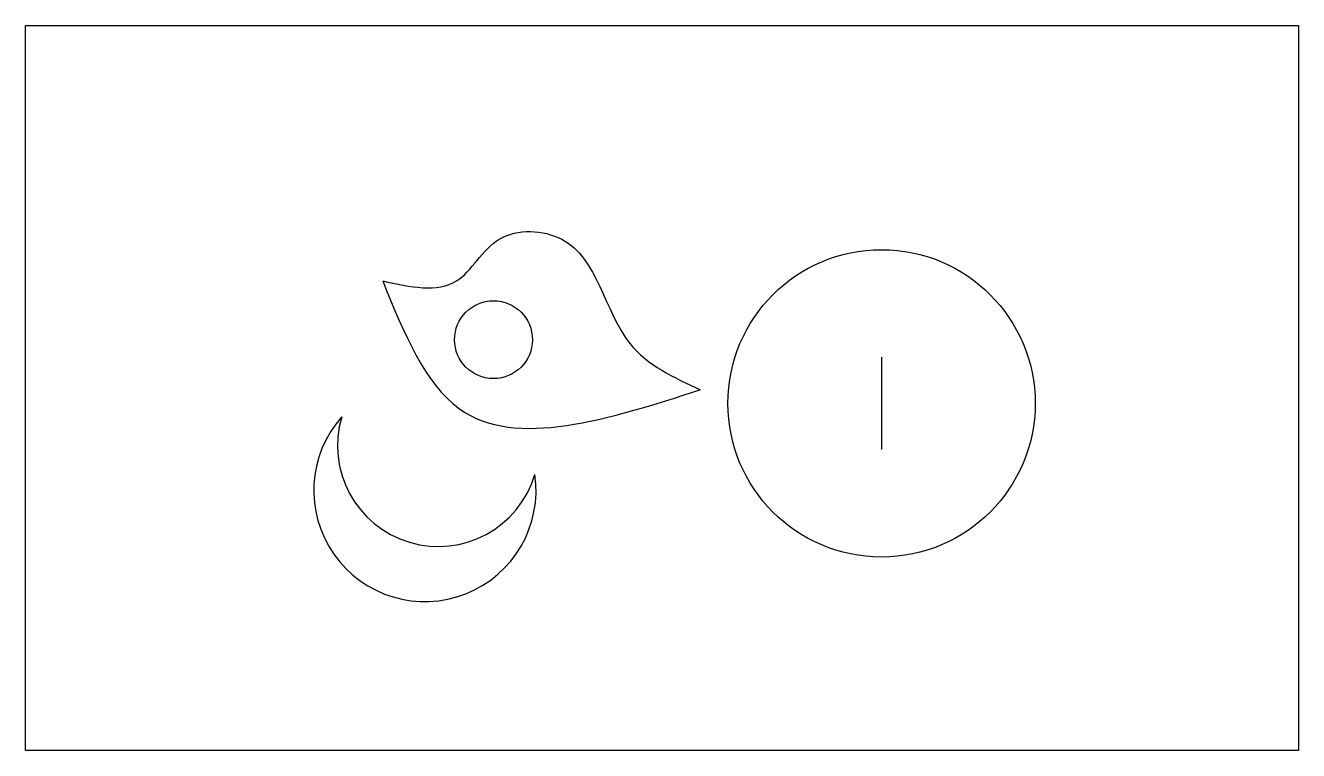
# Model space of a CAD drawing. Header units: millimetres. Extents: x 45 to 874, y 829 to 1300.
import ezdxf

# ---------------------------------------------------------------- set-up
doc = ezdxf.new("R2010")
doc.units = ezdxf.units.MM

msp = doc.modelspace()

# ---------------------------------------------------------------- linework, layer by layer
msp.add_line((602.49, 1084.51), (602.49, 1024.51))
msp.add_lwpolyline([(45.32, 1300.4), (873.87, 1300.4), (873.87, 828.6), (45.32, 828.6)], close=True)
for centre, radius in [((602.49, 1054.51), 100), ((349.93, 1095.95), 25.34)]:
    msp.add_circle(centre, radius)
for centre, radius, start, end in [((305.29, 997.83), 72.34, 138.45936, 8.24524), ((314.01, 1027), 65.62, 163.3523, 343.3523)]:
    msp.add_arc(centre, radius, start, end)
for points, knots in [([(277.81, 1134.17), (295.64, 1130.25), (327.86, 1123.15), (349.22, 1169.19), (416.17, 1165.97), (424.55, 1091.14), (467.28, 1071.35), (484.53, 1063.35)], [0, 0, 0, 0, 48.078585, 86.872132, 127.554012, 208.590237, 263.447832, 263.447832, 263.447832, 263.447832]), ([(277.81, 1134.17), (291.48, 1100.65), (327.29, 1012.82), (424.45, 1044.04), (484.53, 1063.35)], [0, 0, 0, 0, 97.042125, 254.32118, 254.32118, 254.32118, 254.32118])]:
    msp.add_open_spline(points, degree=3, knots=knots)

doc.saveas('drawing.dxf')
